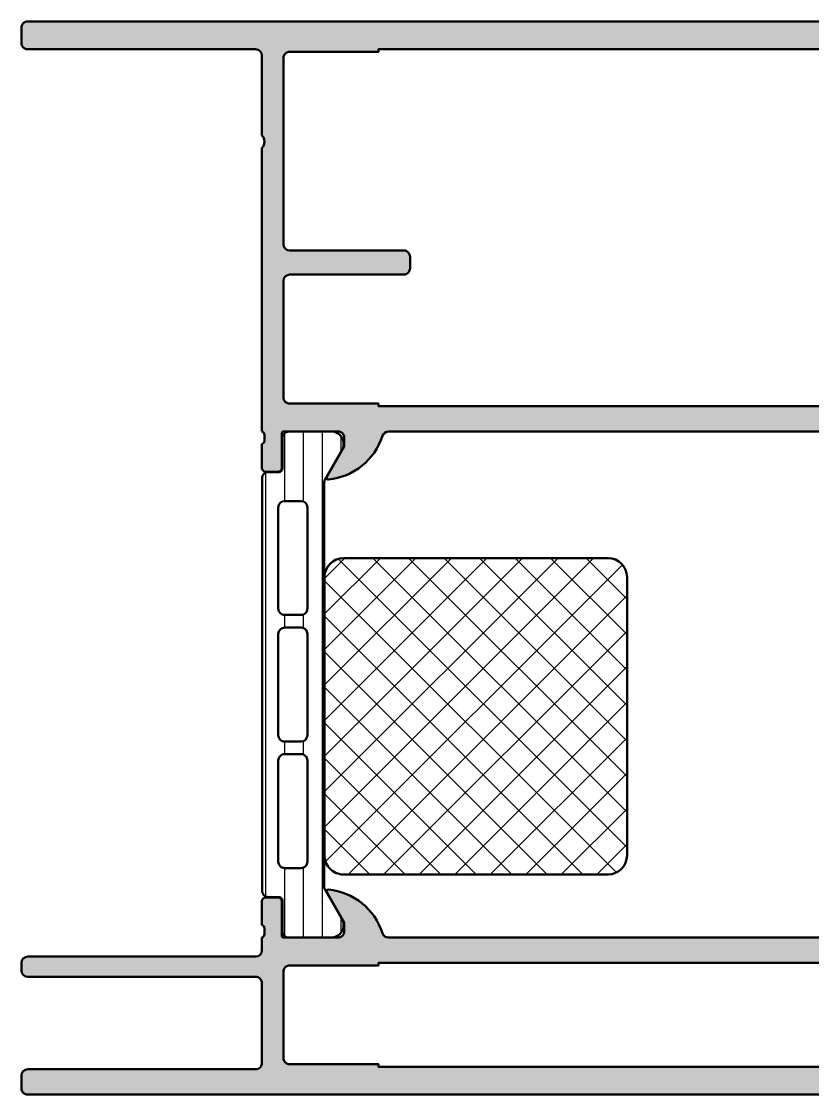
# Model space of a CAD drawing. Extents: x 0 to 125, y 0 to 85.
# Drawn here: x 0 to 62.5, y 0 to 84.8 of the extents above; entities that cross this region are included whole.
import ezdxf

# ---------------------------------------------------------------- set-up
doc = ezdxf.new("R2010")
doc.units = 0
for name, color, linetype, lineweight in [('0S-Alu contour', 7, 'Continuous', 50), ('0S-Alu hatch', 252, 'Continuous', 25), ('0S-Plastic contour', 254, 'Continuous', 50), ('0S-Plastic hatch', 253, 'Continuous', 25), ('0S-PT contour', 91, 'Continuous', 50), ('0S-PT hatch', 103, 'Continuous', 25)]:
    doc.layers.add(name, color=color, linetype=linetype, lineweight=lineweight)

# ---------------------------------------------------------------- blocks, each defined once
blk = doc.blocks.new('398730__6A4822F7_2437_489F_8198_072B8E63F2AA_')
at = {"layer": '0S-Alu hatch'}
h = blk.add_hatch(color=256, dxfattribs=at)
edge = h.paths.add_edge_path()
edge.add_arc((0.4999925653043676, 84.30000743465062), 0.4999925654044776, 89.99914803910632, 180.0008519608678)
edge.add_line((-4.48352e-11, 84.30000000000005), (-4.48068e-11, 83.10000305175774))
edge.add_arc((0.4999769365726934, 83.09997998837552), 0.4999769371494539, 179.9973570091198, 270.0026429908629)
edge.add_line((0.4999999999551502, 82.600003051758), (18.49999999995519, 82.60000305175784))
edge.add_ellipse((18.49994489639898, 82.09994794820163), major_axis=(-0.5000551065922741, 0), ratio=1, start_angle=180.0063137065699, end_angle=269.9936862934273, ccw=False)
edge.add_line((18.99999999995519, 82.1000030517578), (18.99999999995516, 75.80000000000003))
edge.add_ellipse((18.47487768899178, 75.30000000000003), major_axis=(-0.7250885749144907, 0), ratio=1, start_angle=136.4038464693321, end_angle=223.5961535306688, ccw=False)
edge.add_line((18.99999999995516, 74.80000000000003), (18.99999999995498, 52.39999542236304))
edge.add_ellipse((18.92116355341194, 52.13247483036991), major_axis=(-0.2788950563274403, 0), ratio=1, start_angle=178.835410625902, end_angle=253.580123580509, ccw=False)
edge.add_line((19.20000099995499, 52.12680642237153), (19.20000099995499, 51.67321242237155))
edge.add_ellipse((18.92113290431182, 51.66755176289449), major_axis=(-0.2789255417371576, 0), ratio=1, start_angle=106.42459455535581, end_angle=181.1628700728862, ccw=False)
edge.add_line((18.99999999995499, 51.40000842237154), (18.99999999995501, 49.51999742236303))
edge.add_arc((19.29999999995499, 49.51999742236302), 0.2999999999999829, 180, 270)
edge.add_line((19.29999999995499, 49.21999742236303), (20.27997431899776, 49.21999742236302))
edge.add_arc((20.27997431899779, 49.51999742236304), 0.3000000000000114, 269.9999999999945, 360)
edge.add_line((20.5799743189978, 49.51999742236304), (20.57997431899777, 52.27999542236304))
edge.add_ellipse((20.69997431899777, 52.27999542236304), major_axis=(-0.1199999999999939, 0), ratio=1, start_angle=270.0000000000017, end_angle=360, ccw=False)
edge.add_line((20.69997431899776, 52.39999542236303), (24.99999999995515, 52.39999542236326))
edge.add_ellipse((24.99999999995522, 51.89999542236331), major_axis=(-0.4999999999999503, 0), ratio=1, start_angle=180, end_angle=270.00000000000773, ccw=False)
edge.add_line((25.49999999995517, 51.89999542236332), (25.49999999995521, 51.19999542236339))
edge.add_line((25.49999999995521, 51.19999542236339), (24.11850454233281, 48.80717509933569))
edge.add_arc((24.23811978460346, 48.73811520701142), 0.1381197846483436, 149.9999999999524, 275.6225775507579)
edge.add_arc((23.76177675878009, 53.57660428421507), 5.000000000004285, 275.6225775508024, 342.2515836439368)
edge.add_ellipse((28.99999999995443, 51.89999542236691), major_axis=(-0.4999999999963343, 0), ratio=1, start_angle=269.99999999991127, end_angle=342.25158364384225, ccw=False)
edge.add_line((28.99999999995521, 52.39999542236325), (84.99999999995505, 52.39999542236339))
edge.add_ellipse((84.99999999995383, 51.89999542236229), major_axis=(-0.5000000000010943, 0), ratio=1, start_angle=197.7484163559215, end_angle=269.99999999985994, ccw=False)
edge.add_arc((90.23822324112733, 53.57660428420974), 4.999999999998505, 197.7484163560821, 264.3774224492233)
edge.add_arc((89.76188021530687, 48.73811520701142), 0.1381197846481456, 264.3774224491926, 389.9999999999865)
edge.add_line((89.88149545757742, 48.80717509933546), (88.499999999955, 51.19999542236335))
edge.add_line((88.499999999955, 51.19999542236335), (88.49999999995505, 51.89999542236333))
edge.add_ellipse((88.999999999955, 51.89999542236299), major_axis=(-0.499999999999929, 0), ratio=1, start_angle=269.9999999999593, end_angle=360, ccw=False)
edge.add_line((88.99999999995534, 52.39999542236292), (93.30002568091243, 52.39999542236315))
edge.add_ellipse((93.30002568091243, 52.27999542236315), major_axis=(-0.1199999999999974, 0), ratio=1, start_angle=180, end_angle=270, ccw=False)
edge.add_line((93.42002568091245, 52.27999542236315), (93.42002568091245, 49.51999742236314))
edge.add_arc((93.72002568091241, 49.51999742236314), 0.2999999999999829, 180, 270.0000000000027)
edge.add_line((93.72002568091243, 49.21999742236316), (94.69999999995522, 49.21999742236313))
edge.add_arc((94.6999999999552, 49.51999742236314), 0.3000000000000158, 270.0000000000027, 360)
edge.add_line((94.99999999995521, 49.51999742236314), (94.99999999995521, 51.40000842237165))
edge.add_ellipse((95.07886709559837, 51.66755176289458), major_axis=(-0.2789255417371315, 0), ratio=1, start_angle=-1.1628700728908825, end_angle=73.57540544464848, ccw=False)
edge.add_line((94.79999899995522, 51.67321242237166), (94.79999899995522, 52.12680642237166))
edge.add_ellipse((95.07883644649829, 52.13247483037004), major_axis=(-0.2788950563274379, 0), ratio=1, start_angle=-73.58012358050632, end_angle=1.1645893740982274, ccw=False)
edge.add_line((94.99999999995521, 52.39999542236315), (94.99999999995521, 64.79999542236338))
edge.add_ellipse((95.29999999995523, 64.79999542236334), major_axis=(-0.3000000000000256, 0), ratio=1, start_angle=269.999999999981, end_angle=360, ccw=False)
edge.add_line((95.29999999995535, 65.09999542236336), (98.29998779292391, 65.09999542236324))
edge.add_line((98.29998779292391, 65.09999542236324), (98.29998779292391, 64.2999954223633))
edge.add_line((98.29998779292391, 64.2999954223633), (99.29998779292374, 64.2999954223633))
edge.add_arc((99.29993784170793, 64.8000453735794), 0.5000499537109722, 270.0057234158932, 359.9942765840761)
edge.add_line((99.79998779292403, 64.79999542236331), (99.7999877929238, 69.30000000000005))
edge.add_arc((98.79989636524493, 69.29990857232144), 1.000091431857988, 0.0052379411224472, 89.9947620587776)
edge.add_line((98.7999877929238, 70.3000000000003), (98.29998779292386, 70.29999999999997))
edge.add_line((98.29998779292386, 70.29999999999997), (98.29998779292401, 67.80000000000037))
edge.add_ellipse((97.29991092321451, 67.8000768697096), major_axis=(-1.000076872663765, 0), ratio=1, start_angle=90.00440397137731, end_angle=179.9955960285486, ccw=False)
edge.add_line((97.29998779292387, 66.80000000000008), (95.999999999955, 66.8000000000002))
edge.add_ellipse((95.99995102647394, 67.79995102651897), major_axis=(-0.9999510277180318, 0), ratio=1, start_angle=-0.0028061112355999285, end_angle=90.00280611119553, ccw=False)
edge.add_line((94.99999999995516, 67.80000000000071), (94.99999999995516, 74.80000000000008))
edge.add_ellipse((95.52494604121613, 75.30000000000008), major_axis=(-0.724960927385438, 0), ratio=1, start_angle=-43.605760018736305, end_angle=43.60576001873642, ccw=False)
edge.add_line((94.99999999995516, 75.80000000000008), (94.99999999995516, 81.79999999999956))
edge.add_ellipse((95.9999695866516, 81.80003041330362), major_axis=(-0.9999695871589359, 0), ratio=1, start_angle=-90.00174260693302, end_angle=0.001742607019082243, ccw=False)
edge.add_line((95.99999999995516, 82.80000000000005), (97.29998779292387, 82.79999999999978))
edge.add_ellipse((97.2998923418772, 81.7999045489531), major_axis=(-1.000095455601734, 0), ratio=1, start_angle=180.0054684201397, end_angle=269.9945315798592, ccw=False)
edge.add_line((98.29998779292391, 81.79999999999973), (98.29998779292386, 80.30000000000034))
edge.add_line((98.29998779292386, 80.30000000000034), (98.89996337886119, 80.29999999999993))
edge.add_line((98.89996337886119, 80.29999999999993), (99.99999999995524, 81.39999847412109))
edge.add_line((99.99999999995524, 81.39999847412109), (99.99999999995511, 84.8))
edge.add_line((99.99999999995511, 84.8), (0.4999999999551648, 84.79999999999983))
edge = h.paths.add_edge_path()
edge.add_ellipse((21.20000224485442, 81.90000843625297), major_axis=(-0.4999900379672414, 0), ratio=1, start_angle=-90.00114159899522, end_angle=0.0011415994479193614, ccw=False)
edge.add_line((21.20001220698653, 82.39999847412096), (28.20001220698642, 82.39999847412128))
edge.add_line((28.20001220698642, 82.39999847412128), (28.20001220698642, 82.59999542236314))
edge.add_line((28.20001220698642, 82.59999542236314), (85.79998779292379, 82.5999954223632))
edge.add_line((85.79998779292379, 82.5999954223632), (85.79998779292379, 82.39999847412118))
edge.add_line((85.79998779292379, 82.39999847412118), (92.7999877929238, 82.39999847412128))
edge.add_ellipse((92.79994039951025, 81.89995108070764), major_axis=(-0.500047395659575, 0), ratio=1, start_angle=180.0054303704153, end_angle=269.9945696295989, ccw=False)
edge.add_line((93.29998779292391, 81.89999847412118), (93.2999877929237, 67.19999847412114))
edge.add_ellipse((92.79998779292367, 67.19999847412114), major_axis=(-0.5000000000000214, 0), ratio=1, start_angle=90.00000000000159, end_angle=180, ccw=False)
edge.add_line((92.79998779292367, 66.69999847412113), (83.7999877929238, 66.69999847412124))
edge.add_arc((83.79998779292357, 66.19999847412134), 0.4999999999998864, 89.99999999997395, 180)
edge.add_line((83.29998779292369, 66.19999847412151), (83.29998779292367, 65.29999313354497))
edge.add_arc((83.79998779292369, 65.29999313354497), 0.5000000000000214, 180, 270.0000000000114)
edge.add_line((83.7999877929238, 64.79999313354496), (92.79998779292367, 64.79999313354496))
edge.add_ellipse((92.79998779292363, 64.2999931335449), major_axis=(-0.500000000000057, 0), ratio=1, start_angle=180, end_angle=269.9999999999935, ccw=False)
edge.add_line((93.29998779292369, 64.29999313354485), (93.29998779292369, 55.09999999999958))
edge.add_ellipse((92.79993784170782, 55.10004995121566), major_axis=(-0.5000499537107317, 0), ratio=1, start_angle=90.00572341591112, end_angle=179.9942765840763, ccw=False)
edge.add_line((92.7999877929238, 54.59999999999981), (85.79998779292379, 54.59999999999992))
edge.add_line((85.79998779292379, 54.59999999999992), (85.79998779292391, 54.40000305175768))
edge.add_line((85.79998779292391, 54.40000305175768), (28.20001220698642, 54.4000030517575))
edge.add_line((28.20001220698642, 54.4000030517575), (28.20001220698642, 54.59999999999975))
edge.add_line((28.20001220698642, 54.59999999999975), (21.19995117183028, 54.59999999999986))
edge.add_ellipse((21.19995862654581, 55.09997693813826), major_axis=(-0.4999769381939673, 0), ratio=1, start_angle=-0.0026428766976778206, end_angle=89.99914571312257, ccw=False)
edge.add_line((20.69998168888374, 55.10000000052425), (20.69998459584174, 64.29999313354485))
edge.add_ellipse((21.19998459584186, 64.29999313354485), major_axis=(-0.5000000000001137, 0), ratio=1, start_angle=270, end_angle=360, ccw=False)
edge.add_line((21.19998459584186, 64.79999313354496), (30.19998459584174, 64.79999313354494))
edge.add_arc((30.19998459584183, 65.29999313354497), 0.5000000000000285, 269.9999999999902, 360)
edge.add_line((30.69998459584186, 65.29999313354467), (30.69998459584186, 66.19999847412137))
edge.add_arc((30.19998459584198, 66.19999847412137), 0.4999999999998721, 0, 90.0000000000277)
edge.add_line((30.19998459584174, 66.69999847412124), (21.19998459584186, 66.69999847412112))
edge.add_ellipse((21.19998459584186, 67.19999847412112), major_axis=(-0.5, 0), ratio=1, start_angle=0, end_angle=90, ccw=False)
edge.add_line((20.69998459584185, 67.19999847412113), (20.70001220698642, 81.89999847411968))
at = {"layer": '0S-Alu contour', "color": 7}
for points in [[(-4.48352e-11, 84.30000000000005), (-4.48068e-11, 83.10000305175774)], [(98.29998779292391, 81.79999999999973), (98.29998779292386, 80.30000000000034), (98.89996337886119, 80.29999999999993), (99.99999999995524, 81.39999847412109), (99.99999999995511, 84.8), (0.4999999999551648, 84.79999999999983)], [(0.4999999999551502, 82.600003051758), (18.49999999995519, 82.60000305175784)], [(21.20001220698653, 82.39999847412096), (28.20001220698642, 82.39999847412128), (28.20001220698642, 82.59999542236314), (85.79998779292379, 82.5999954223632), (85.79998779292379, 82.39999847412118), (92.7999877929238, 82.39999847412128)], [(95.99999999995516, 82.80000000000005), (97.29998779292387, 82.79999999999978)], [(18.99999999995519, 82.1000030517578), (18.99999999995516, 75.80000000000003)], [(20.69998459584185, 67.19999847412113), (20.70001220698642, 81.89999847411968)], [(93.29998779292391, 81.89999847412118), (93.2999877929237, 67.19999847412114)], [(94.99999999995516, 75.80000000000008), (94.99999999995516, 81.79999999999956)], [(18.99999999995516, 74.80000000000003), (18.99999999995498, 52.39999542236304)], [(94.99999999995516, 67.80000000000071), (94.99999999995516, 74.80000000000008)], [(98.7999877929238, 70.3000000000003), (98.29998779292386, 70.29999999999997), (98.29998779292401, 67.80000000000037)], [(99.79998779292403, 64.79999542236331), (99.7999877929238, 69.30000000000005)], [(30.19998459584174, 66.69999847412124), (21.19998459584186, 66.69999847412112)], [(30.69998459584186, 65.29999313354467), (30.69998459584186, 66.19999847412137)], [(83.29998779292369, 66.19999847412151), (83.29998779292367, 65.29999313354497)], [(92.79998779292367, 66.69999847412113), (83.7999877929238, 66.69999847412124)], [(97.29998779292387, 66.80000000000008), (95.999999999955, 66.8000000000002)], [(21.19998459584186, 64.79999313354496), (30.19998459584174, 64.79999313354494)], [(83.7999877929238, 64.79999313354496), (92.79998779292367, 64.79999313354496)], [(94.99999999995521, 52.39999542236315), (94.99999999995521, 64.79999542236338)], [(95.29999999995535, 65.09999542236336), (98.29998779292391, 65.09999542236324), (98.29998779292391, 64.2999954223633), (99.29998779292374, 64.2999954223633)], [(20.69998168888374, 55.10000000052425), (20.69998459584174, 64.29999313354485)], [(93.29998779292369, 64.29999313354485), (93.29998779292369, 55.09999999999958)], [(92.7999877929238, 54.59999999999981), (85.79998779292379, 54.59999999999992), (85.79998779292391, 54.40000305175768), (28.20001220698642, 54.4000030517575), (28.20001220698642, 54.59999999999975), (21.19995117183028, 54.59999999999986)], [(19.20000099995499, 52.12680642237153), (19.20000099995499, 51.67321242237155)], [(20.5799743189978, 49.51999742236304), (20.57997431899777, 52.27999542236304)], [(20.69997431899776, 52.39999542236303), (24.99999999995515, 52.39999542236326)], [(25.49999999995517, 51.89999542236332), (25.49999999995521, 51.19999542236339), (24.11850454233281, 48.80717509933569)], [(28.99999999995521, 52.39999542236325), (84.99999999995505, 52.39999542236339)], [(89.88149545757742, 48.80717509933546), (88.499999999955, 51.19999542236335), (88.49999999995505, 51.89999542236333)], [(88.99999999995534, 52.39999542236292), (93.30002568091243, 52.39999542236315)], [(93.42002568091245, 52.27999542236315), (93.42002568091245, 49.51999742236314)], [(94.79999899995522, 51.67321242237166), (94.79999899995522, 52.12680642237166)], [(18.99999999995499, 51.40000842237154), (18.99999999995501, 49.51999742236303)], [(94.99999999995521, 49.51999742236314), (94.99999999995521, 51.40000842237165)], [(19.29999999995499, 49.21999742236303), (20.27997431899776, 49.21999742236302)], [(93.72002568091243, 49.21999742236316), (94.69999999995522, 49.21999742236313)]]:
    blk.add_lwpolyline(points, dxfattribs=at)
for centre, radius, start, end in [((0.4999925653043676, 84.30000743465062), 0.4999925654044776, 89.99914803910632, 180.0008519608678), ((0.4999769365726934, 83.09997998837552), 0.4999769371494539, 179.9973570091198, 270.0026429908629), ((98.79989636524493, 69.29990857232144), 1.000091431857988, 0.0052379411224472, 89.9947620587776), ((30.19998459584198, 66.19999847412137), 0.4999999999998721, 0, 90.0000000000277), ((83.79998779292357, 66.19999847412134), 0.4999999999998864, 89.99999999997395, 180), ((30.19998459584183, 65.29999313354497), 0.5000000000000285, 269.9999999999902, 0), ((83.79998779292369, 65.29999313354497), 0.5000000000000214, 180, 270.0000000000114), ((99.29993784170793, 64.8000453735794), 0.5000499537109722, 270.0057234158932, 359.9942765840761), ((23.76177675878009, 53.57660428421507), 5.000000000004285, 275.6225775508024, 342.2515836439368), ((90.23822324112733, 53.57660428420974), 4.999999999998505, 197.7484163560821, 264.3774224492233), ((19.29999999995499, 49.51999742236302), 0.2999999999999829, 180, 270), ((20.27997431899779, 49.51999742236304), 0.3000000000000114, 269.9999999999945, 0), ((93.72002568091241, 49.51999742236314), 0.2999999999999829, 180, 270.0000000000027), ((94.6999999999552, 49.51999742236314), 0.3000000000000158, 270.0000000000027, 0), ((24.23811978460346, 48.73811520701142), 0.1381197846483436, 149.9999999999524, 275.6225775507579), ((89.76188021530687, 48.73811520701142), 0.1381197846481456, 264.3774224491926, 29.99999999998649)]:
    blk.add_arc(centre, radius, start, end, dxfattribs=at)
at = {"layer": '0S-Alu contour', "color": 7, "extrusion": (0, 0, -1)}
for centre, radius, start, end in [((-18.49994489639898, 82.09994794820163), 0.5000551065922741, 90.0063137065727, 179.9936862934301), ((-21.20000224485442, 81.90000843625297), 0.4999900379672414, 359.9988584005521, 90.00114159899522), ((-92.79994039951025, 81.89995108070764), 0.500047395659575, 90.00543037040111, 179.9945696295847), ((-95.9999695866516, 81.80003041330362), 0.9999695871589359, 359.9982573929809, 90.00174260693309), ((-97.2998923418772, 81.7999045489531), 1.000095455601734, 90.00546842014077, 179.9945315798603), ((-18.47487768899178, 75.30000000000003), 0.7250885749144909, 136.4038464693312, 223.596153530668), ((-95.52494604121613, 75.30000000000008), 0.724960927385438, 316.3942399812636, 43.60576001873641), ((-21.19998459584186, 67.19999847412112), 0.5, 270, 0), ((-92.79998779292367, 67.19999847412114), 0.5000000000000214, 180, 269.9999999999984), ((-95.99995102647394, 67.79995102651897), 0.9999510277180318, 269.9971938888045, 0.0028061112356313), ((-97.29991092321451, 67.8000768697096), 1.000076872663765, 180.0044039714515, 269.9955960286227), ((-21.19998459584186, 64.29999313354485), 0.5000000000001137, 0, 90), ((-92.79998779292363, 64.2999931335449), 0.500000000000057, 90.00000000000651, 180), ((-95.29999999995523, 64.79999542236334), 0.3000000000000256, 0, 90.000000000019), ((-21.19995862654581, 55.09997693813826), 0.4999769381939673, 270.0008542868774, 0.0026428766976818), ((-92.79993784170782, 55.10004995121566), 0.5000499537107317, 180.0057234159238, 269.9942765840889), ((-18.92116355341194, 52.13247483036991), 0.2788950563274403, 106.419876419491, 181.1645893740981), ((-20.69997431899777, 52.27999542236304), 0.1199999999999939, 0, 89.99999999999831), ((-24.99999999995522, 51.89999542236331), 0.4999999999999503, 89.99999999999227, 180), ((-28.99999999995443, 51.89999542236691), 0.4999999999963343, 17.74841635615774, 90.00000000008875), ((-84.99999999995383, 51.89999542236229), 0.5000000000010943, 90.00000000014003, 162.2515836440785), ((-88.999999999955, 51.89999542236299), 0.499999999999929, 0, 90.00000000004071), ((-93.30002568091243, 52.27999542236315), 0.1199999999999974, 90, 180), ((-95.07883644649829, 52.13247483037004), 0.2788950563274379, 358.8354106259018, 73.58012358050647), ((-18.92113290431182, 51.66755176289449), 0.2789255417371576, 178.8371299271138, 253.5754054446442), ((-95.07886709559837, 51.66755176289458), 0.2789255417371315, 286.4245945553515, 1.162870072890926)]:
    blk.add_arc(centre, radius, start, end, dxfattribs=at)
blk = doc.blocks.new('284257__70E12AD9_16CF_4F48_A81C_3C759EFAB9E4___885CFAD0_78B2_4255_A729_1019D1FE011D_')
at = {"layer": '0S-Plastic hatch'}
h = blk.add_hatch(dxfattribs=at)
h.set_pattern_fill('ANSI31', color=256, scale=0.4680000000000001, angle=45, style=0)
h.set_pattern_definition([(90, (0, 0), (-1.4859, 0), [])])
edge = h.paths.add_edge_path()
edge.add_line((19.00773051806989, 48.68999360946087), (19.00774584636099, 16.10998760946086))
edge.add_arc((19.50774584636093, 16.10998784470162), 0.5, 180.0000269446418, 269.9999999999996)
edge.add_line((19.50774584636093, 15.60998784470162), (20.3180771796942, 15.60998784470162))
edge.add_ellipse((20.3180771796942, 15.3099878447016), major_axis=(-0.3000000000000167, 0), ratio=1, start_angle=180, end_angle=269.9999999999993, ccw=False)
edge.add_line((20.61807717969421, 15.3099878447016), (20.61774522929718, 12.90998946176527))
edge.add_arc((21.11774120673577, 12.90998682214019), 0.4999959774455531, 179.9996975182267, 270.0003024811851)
edge.add_line((21.11774384636084, 12.4099908447016), (24.59428534446036, 12.40999084470161))
edge.add_arc((24.451974695469, 13.39980891942446), 0.9999960709244792, 278.1816080519002, 392.7270160998407)
edge.add_line((25.29322734446035, 13.94044384470162), (23.97475762997371, 16.2241006914518))
edge.add_ellipse((24.40777034670453, 16.47410066575137), major_axis=(-0.5000000000003944, 0), ratio=1, start_angle=-5.991033771124421e-05, end_angle=29.999996599320923, ccw=False)
edge.add_line((23.90777034670441, 16.47410118856769), (23.9123396891184, 48.32588154642043))
edge.add_ellipse((24.41233968911851, 48.32588102365171), major_axis=(-0.5000000000003834, 0), ratio=1, start_angle=330.0000034006583, end_angle=359.9999401018306, ccw=False)
edge.add_line((23.97932697238779, 48.57588099795144), (25.29779668687436, 50.8595378447016))
edge.add_arc((24.45654403788305, 51.40017276997879), 0.9999960709244653, 327.2729839001571, 441.818391948098)
edge.add_line((24.59885468687444, 52.38999084470162), (21.12231318877491, 52.38999084470163))
edge.add_arc((21.12231054914982, 51.88999486726303), 0.4999959774455615, 89.99969751881291, 180.0003024817733)
edge.add_line((20.62231457171123, 51.88999222763284), (20.62264652210826, 49.48999384470162))
edge.add_ellipse((20.32264652210827, 49.48999384470161), major_axis=(-0.2999999999999864, 0), ratio=1, start_angle=90.00000000000068, end_angle=180, ccw=False)
edge.add_line((20.32264652210827, 49.18999384470162), (19.50773051806983, 49.18999384470162))
edge.add_arc((19.50773051806983, 48.68999384470163), 0.4999999999999964, 90.00000000000081, 180.0000269581648)
edge = h.paths.add_edge_path()
edge.add_ellipse((22.09334823190894, 46.40055428595985), major_axis=(-0.5000152587890412, 0), ratio=1, start_angle=180, end_angle=269.9999999999992, ccw=False)
edge.add_line((22.59336349069798, 46.40055428595985), (22.59336349069798, 38.40057259685075))
edge.add_ellipse((22.09336713005466, 38.40056895749408), major_axis=(-0.4999963606565677, 0), ratio=1, start_angle=89.9995829574089, end_angle=180.0004170428646, ccw=False)
edge.add_line((22.09336349069798, 37.90057259685076), (20.7933693844301, 37.90057259685076))
edge.add_ellipse((20.79335281163328, 38.40057259866375), major_axis=(-0.5000000020876408, 0), ratio=1, start_angle=0, end_angle=90.00189910261668, ccw=False)
edge.add_line((20.29335280954564, 38.40057259866375), (20.29335280954564, 46.40058480353277))
edge.add_ellipse((20.79333755075655, 46.40058480353797), major_axis=(-0.4999847412109091, 0), ratio=1, start_angle=270, end_angle=360, ccw=False)
edge.add_line((20.79333755075655, 46.90056954474888), (22.09334823190895, 46.90056954474889))
edge = h.paths.add_edge_path()
edge.add_line((20.29335280954564, 28.39686571201742), (20.29335280954564, 36.40057259684556))
edge.add_ellipse((20.79335280954564, 36.40057259685076), major_axis=(-0.5, 0), ratio=1, start_angle=270, end_angle=360, ccw=False)
edge.add_line((20.79335280954564, 36.90057259685076), (22.09336349069798, 36.90057259685076))
edge.add_ellipse((22.09336349069799, 36.40057259685077), major_axis=(-0.4999999999999929, 0), ratio=1, start_angle=180, end_angle=270.0000000000008, ccw=False)
edge.add_line((22.59336349069798, 36.40057259684557), (22.59336349069798, 28.39686571202264))
edge.add_ellipse((22.09336349069797, 28.39686571202264), major_axis=(-0.5000000000000107, 0), ratio=1, start_angle=90.00000000119331, end_angle=180, ccw=False)
edge.add_line((22.09336349070838, 27.89686571202262), (20.79335280955604, 27.89686571202262))
edge.add_ellipse((20.79335280954563, 28.39686571202262), major_axis=(-0.4999999999999965, 0), ratio=1, start_angle=0, end_angle=90.0000000011924, ccw=False)
edge = h.paths.add_edge_path()
edge.add_line((20.29335280953524, 18.39686876412975), (20.29335280953524, 26.39686571201742))
edge.add_ellipse((20.79335281169255, 26.39686571013996), major_axis=(-0.5000000021573144, 0), ratio=1, start_angle=269.9981009105036, end_angle=360, ccw=False)
edge.add_line((20.79336938437487, 26.89686571202262), (22.09336349068761, 26.89686571202264))
edge.add_ellipse((22.09336713004432, 26.39686935137938), major_axis=(-0.4999963606565038, 0), ratio=1, start_angle=179.9995829571355, end_angle=270.00041704259513, ccw=False)
edge.add_line((22.59336349068758, 26.39686571202261), (22.59336349068758, 18.39686876413734))
edge.add_ellipse((22.09336713004421, 18.39686512477827), major_axis=(-0.4999963606566179, 0), ratio=1, start_angle=89.99958295741459, end_angle=180.0004170428646, ccw=False)
edge.add_line((22.09336349068758, 17.8968687641349), (20.79336938441969, 17.8968687641349))
edge.add_ellipse((20.79335281162287, 18.39686876594788), major_axis=(-0.500000002087635, 0), ratio=1, start_angle=0, end_angle=90.00189910261747, ccw=False)
at = {"layer": '0S-Alu contour', "color": 7}
for points in [[(20.79333755075655, 46.90056954474888), (22.09334823190895, 46.90056954474889)], [(20.29335280954564, 38.40057259866375), (20.29335280954564, 46.40058480353277)], [(22.59336349069798, 46.40055428595985), (22.59336349069798, 38.40057259685075)], [(22.09336349069798, 37.90057259685076), (20.7933693844301, 37.90057259685076)], [(20.79335280954564, 36.90057259685076), (22.09336349069798, 36.90057259685076)], [(20.29335280954564, 28.39686571201742), (20.29335280954564, 36.40057259684556)], [(22.59336349069798, 36.40057259684557), (22.59336349069798, 28.39686571202264)], [(22.09336349070838, 27.89686571202262), (20.79335280955604, 27.89686571202262)], [(20.29335280953524, 18.39686876412975), (20.29335280953524, 26.39686571201742)], [(20.79336938437487, 26.89686571202262), (22.09336349068761, 26.89686571202264)], [(22.59336349068758, 26.39686571202261), (22.59336349068758, 18.39686876413734)], [(22.09336349068758, 17.8968687641349), (20.79336938441969, 17.8968687641349)]]:
    blk.add_lwpolyline(points, dxfattribs=at)
at = {"layer": '0S-Alu contour', "color": 7, "extrusion": (0, 0, -1)}
for centre, radius, start, end in [((-20.79333755075655, 46.40058480353797), 0.4999847412109091, 0, 90), ((-22.09334823190894, 46.40055428595985), 0.5000152587890412, 90.00000000000081, 180), ((-20.79335281163328, 38.40057259866375), 0.5000000020876408, 269.9981008973833, 0), ((-22.09336713005466, 38.40056895749408), 0.4999963606565677, 179.9995829571354, 270.0004170425911), ((-20.79335280954564, 36.40057259685076), 0.5, 0, 90), ((-22.09336349069799, 36.40057259685077), 0.4999999999999929, 89.9999999999992, 180), ((-20.79335280954563, 28.39686571202262), 0.4999999999999965, 269.9999999988076, 0), ((-22.09336349069797, 28.39686571202264), 0.5000000000000107, 180, 269.9999999988067), ((-20.79335281169255, 26.39686571013996), 0.5000000021573144, 0, 90.00189908949643), ((-22.09336713004432, 26.39686935137938), 0.4999963606565038, 89.9995829574049, 180.0004170428646), ((-20.79335281162287, 18.39686876594788), 0.500000002087635, 269.9981008973825, 0), ((-22.09336713004421, 18.39686512477827), 0.4999963606566179, 179.9995829571354, 270.0004170425854)]:
    blk.add_arc(centre, radius, start, end, dxfattribs=at)
at = {"layer": '0S-Plastic contour', "color": 7}
for points in [[(20.62231457171123, 51.88999222763284), (20.62264652210826, 49.48999384470162)], [(24.59885468687444, 52.38999084470162), (21.12231318877491, 52.38999084470163)], [(23.97932697238779, 48.57588099795144), (25.29779668687436, 50.8595378447016)], [(20.32264652210827, 49.18999384470162), (19.50773051806983, 49.18999384470162)], [(19.00773051806989, 48.68999360946087), (19.00774584636099, 16.10998760946085)], [(23.90777034670441, 16.47410118856769), (23.9123396891184, 48.32588154642043)], [(25.29322734446035, 13.94044384470162), (23.97475762997371, 16.2241006914518)], [(19.50774584636093, 15.60998784470162), (20.3180771796942, 15.60998784470162)], [(20.61807717969421, 15.3099878447016), (20.61774522929718, 12.90998946176527)], [(21.11774384636084, 12.4099908447016), (24.59428534446036, 12.40999084470161)]]:
    blk.add_lwpolyline(points, dxfattribs=at)
for centre, radius, start, end in [((21.12231054914982, 51.88999486726303), 0.4999959774455615, 89.99969751881291, 180.0003024817733), ((24.45654403788305, 51.40017276997879), 0.9999960709244653, 327.2729839001571, 81.81839194809803), ((19.50773051806983, 48.68999384470163), 0.4999999999999964, 90.00000000000081, 180.0000269581648), ((19.50774584636093, 16.10998784470162), 0.5, 180.0000269446418, 269.9999999999996), ((24.451974695469, 13.39980891942446), 0.9999960709244792, 278.1816080519002, 32.72701609984066), ((21.11774120673577, 12.90998682214019), 0.4999959774455531, 179.9996975182267, 270.0003024811851)]:
    blk.add_arc(centre, radius, start, end, dxfattribs=at)
at = {"layer": '0S-Plastic contour', "color": 7, "extrusion": (0, 0, -1)}
for centre, radius, start, end in [((-20.32264652210827, 49.48999384470161), 0.2999999999999865, 180, 269.9999999999993), ((-24.41233968911851, 48.32588102365171), 0.5000000000003834, 5.98981694121e-05, 29.99999659934174), ((-24.40777034670453, 16.47410066575137), 0.5000000000003944, 330.0000034006791, 5.99103376539e-05), ((-20.3180771796942, 15.3099878447016), 0.3000000000000167, 90.00000000000067, 180)]:
    blk.add_arc(centre, radius, start, end, dxfattribs=at)
blk = doc.blocks.new('382830__056BA78A_DE01_45C8_8EC1_35CE722DC555_')
at = {"layer": '0S-PT hatch'}
h = blk.add_hatch(dxfattribs=at)
h.set_pattern_fill('ANSI37', color=256, scale=0.625, angle=90, style=0)
h.set_pattern_definition([(135, (0, 0), (-1.403165018917055, -1.403165018917055), []), (225, (0, 0), (1.403165018917055, -1.403165018917055), [])])
edge = h.paths.add_edge_path()
edge.add_ellipse((46.34536695429632, 40.88998712525948), major_axis=(-1.500003719446752, 0), ratio=1, start_angle=180.0001420757334, end_angle=269.9998579281275, ccw=False)
edge.add_line((47.84537067373846, 40.88999084473554), (47.84537067373847, 18.88999084470162))
edge.add_ellipse((46.34536799850413, 18.88999351993596), major_axis=(-1.500002675236727, 0), ratio=1, start_angle=90.00010218624237, end_angle=179.9998978143151, ccw=False)
edge.add_line((46.34537067373847, 17.38999084470162), (25.44533824881171, 17.38999084470162))
edge.add_ellipse((25.44533876621055, 18.88999136209996), major_axis=(-1.50000051739843, 0), ratio=1, start_angle=-1.976628891497967e-05, end_angle=89.99998023682701, ccw=False)
edge.add_line((23.9453382488122, 18.88999187958037), (23.9453382488122, 40.88999084470162))
edge.add_ellipse((25.44533981013761, 40.88998928337621), major_axis=(-1.50000156132622, 0), ratio=1, start_angle=270.00005963819433, end_angle=359.9999403640483, ccw=False)
edge.add_line((25.44533824881171, 42.38999084470162), (46.34537067373847, 42.38999084470163))
at = {"layer": '0S-PT contour', "color": 7}
for points in [[(25.44533824881171, 42.38999084470162), (46.34537067373847, 42.38999084470163)], [(23.9453382488122, 18.88999187958037), (23.9453382488122, 40.88999084470162)], [(47.84537067373846, 40.88999084473554), (47.84537067373847, 18.88999084470162)], [(46.34537067373847, 17.38999084470162), (25.44533824881171, 17.38999084470162)]]:
    blk.add_lwpolyline(points, dxfattribs=at)
at = {"layer": '0S-PT contour', "color": 7, "extrusion": (0, 0, -1)}
for centre, radius, start, end in [((-25.44533981013761, 40.88998928337621), 1.500001561326221, 5.96359516822e-05, 89.99994036180566), ((-46.34536695429632, 40.88998712525948), 1.500003719446752, 90.00014207187252, 179.9998579242666), ((-25.44533876621055, 18.88999136209996), 1.50000051739843, 270.000019763173, 1.97662889618e-05), ((-46.34536799850413, 18.88999351993596), 1.500002675236727, 180.000102185685, 269.9998978137576)]:
    blk.add_arc(centre, radius, start, end, dxfattribs=at)
blk = doc.blocks.new('398740__64085F98_D3A0_4577_B621_5B79EC673CC8_')
at = {"layer": '0S-Alu hatch'}
h = blk.add_hatch(color=256, dxfattribs=at)
edge = h.paths.add_edge_path()
edge.add_ellipse((18.50001664599599, 8.800010737683102), major_axis=(-0.4999999999999929, 0), ratio=1, start_angle=179.9998233823158, end_angle=270.0000000000094, ccw=False)
edge.add_line((19.00001664599361, 8.800009196390818), (19.0000000000083, 2.500000000000227))
edge.add_ellipse((18.50000287263999, 2.499997127368276), major_axis=(-0.4999971273765551, 0), ratio=1, start_angle=89.99967081877708, end_angle=180.0003291815056, ccw=False)
edge.add_line((18.50000000000841, 1.999999999999973), (0.5000000000081002, 2.000000000000085))
edge.add_arc((0.5000693414834668, 1.499930658524889), 0.5000693462827694, 90.00794484590185, 179.992055154107)
edge.add_line((8.2707e-12, 1.499999999999602), (8.2707e-12, 0.4999999999998864))
edge.add_arc((0.4999971273765756, 0.4999971273683048), 0.4999971273765569, 179.9996708184944, 270.0003291812389)
edge.add_line((0.5000000000082993, 0), (124.499898193356, -0.0001146987057724))
edge.add_arc((124.4998307058381, 0.4999527888111893), 0.5000674920709121, 270.0077324561501, 359.9922675439773)
edge.add_line((124.9998981933551, 0.4998853012941141), (124.9998981933549, 4.499885301294114))
edge.add_arc((124.4998307058374, 4.499817813776676), 0.5000674920715051, 0.0077324561169704, 89.99226754389711)
edge.add_line((124.4998981933548, 4.999885301294231), (123.19984936523, 4.999885301293971))
edge.add_arc((123.1998862640192, 4.499848402504967), 0.5000369001504249, 90.00422797775241, 179.9957720223886)
edge.add_line((122.6998493652302, 4.499885301294), (122.6998493652301, 3.999885301294227))
edge.add_line((122.6998493652301, 3.999885301294227), (123.6998493652301, 3.999885301294114))
edge.add_line((123.6998493652301, 3.999885301294114), (123.6998493652302, 2.499885301294568))
edge.add_ellipse((122.6998863389234, 2.499848327600778), major_axis=(-0.9999630269903395, 0), ratio=1, start_angle=89.997881485091, end_angle=180.0021185150526, ccw=False)
edge.add_line((122.6998493652301, 1.499885301293995), (118.6998493652302, 1.499885301294))
edge.add_ellipse((118.6999262349393, 2.49996217100324), major_axis=(-1.000076872663488, 0), ratio=1, start_angle=0.004403971451608868, end_angle=89.99559602863911, ccw=False)
edge.add_line((117.6998493652301, 2.499885301293886), (117.6998493652299, 3.999885301294114))
edge.add_line((117.6998493652299, 3.999885301294114), (118.6998493652301, 3.999885301294227))
edge.add_line((118.6998493652301, 3.999885301294227), (118.6998493652301, 4.499885301294341))
edge.add_arc((118.199906840033, 4.499942776097049), 0.4999425285008034, 359.9934131155661, 450.006586884382)
edge.add_line((118.1998493652302, 4.99988530129412), (115.3998615722612, 4.999885301294114))
edge.add_arc((115.3998781357204, 4.499868737835041), 0.5000165637334117, 90.00189796972964, 179.9981020306515)
edge.add_line((114.8998615722613, 4.499885301294227), (114.8998615722611, 4.299888353051699))
edge.add_arc((115.3998731130255, 4.29989989381622), 0.5000115408975907, 180.0013224435664, 269.9986775563665)
edge.add_line((115.3998615722613, 3.799888353051816), (115.8998615722613, 3.799888353051926))
edge.add_ellipse((115.8998264730956, 3.299853253886094), major_axis=(-0.5000351003976974, 0), ratio=1, start_angle=180.0040217857437, end_angle=269.99597821421605, ccw=False)
edge.add_line((116.3998615722615, 3.299888353051585), (116.3998615722612, 2.199885301294159))
edge.add_ellipse((115.8998450088018, 2.199901864753248), major_axis=(-0.5000165637337645, 0), ratio=1, start_angle=90.00189796976377, end_angle=179.9981020302675, ccw=False)
edge.add_line((115.8998615722612, 1.699885301293821), (99.999837158198, 1.699885301294273))
edge.add_line((99.999837158198, 1.699885301294273), (93.92859082083473, 2.133541394295747))
edge.add_ellipse((93.99983403054505, 3.13095635743587), major_axis=(-0.9999561008492523, 0), ratio=1, start_angle=0, end_angle=85.91442415439258, ccw=False)
edge.add_line((92.99987792969578, 3.130956357435868), (92.99987792968756, 9.899996948233534))
edge.add_ellipse((93.49987505706419, 9.899999820865546), major_axis=(-0.4999971273848827, 0), ratio=1, start_angle=-90.00032918123259, end_angle=0.0003291815056059022, ccw=False)
edge.add_line((93.49987792969586, 10.39999694824217), (94.5000000000083, 10.39999694824186))
edge.add_arc((94.50000000000811, 10.89999694824188), 0.5000000000000142, 270.0000000000212, 360)
edge.add_line((95.00000000000813, 10.89999694824212), (95.00000000000809, 12.39999084465464))
edge.add_ellipse((95.07883644657196, 12.66751143671844), major_axis=(-0.2788950564011206, 0), ratio=1, start_angle=-1.1645893740978863, end_angle=73.58012358050547, ccw=False)
edge.add_line((94.79999899995524, 12.67317984471831), (94.79999899995524, 13.12677384471831))
edge.add_ellipse((95.07886709559838, 13.13243450419538), major_axis=(-0.2789255417371294, 0), ratio=1, start_angle=-73.5754054446453, end_angle=1.1628700728887225, ccw=False)
edge.add_line((94.99999999995524, 13.3999778447183), (94.99999999995524, 15.27998884472683))
edge.add_arc((94.69999999995522, 15.27998884472683), 0.3000000000000114, 0, 89.99999999999729)
edge.add_line((94.69999999995524, 15.57998884472684), (93.72002568091246, 15.57998884472683))
edge.add_arc((93.72002568091246, 15.27998884472683), 0.2999999999999954, 90.00000000000273, 180)
edge.add_line((93.42002568091245, 15.27998884472683), (93.42002568091245, 12.51999084472682))
edge.add_ellipse((93.30036985674144, 12.51964666989178), major_axis=(-0.1196563191576732, 0), ratio=1, start_angle=89.83536203541053, end_angle=180.1648036041277, ccw=False)
edge.add_line((93.30002602782604, 12.39999084472626), (89.00000000000817, 12.39999084472637))
edge.add_ellipse((89.00000000000797, 12.89999084472611), major_axis=(-0.4999999999997354, 0), ratio=1, start_angle=0, end_angle=90.0000000000228, ccw=False)
edge.add_line((88.50000000000823, 12.8999908447261), (88.50000000000823, 13.59999084472608))
edge.add_line((88.50000000000823, 13.59999084472608), (89.88149545763041, 15.99281116775427))
edge.add_arc((89.76188021535978, 16.06187106007856), 0.1381197846483535, 329.9999999999422, 455.6225775507338)
edge.add_arc((90.23822324118183, 11.22338198287172), 5.000000000007343, 95.62257755078306, 162.2515836439163)
edge.add_ellipse((84.9999999999728, 12.89999084473155), major_axis=(-0.500000000029872, 0), ratio=1, start_angle=90.00000000005372, end_angle=162.2515836439856, ccw=False)
edge.add_line((84.99999999997326, 12.39999084470167), (29.00003051756835, 12.39999084470082))
edge.add_ellipse((29.00003051756952, 12.89999084469912), major_axis=(-0.4999999999982965, 0), ratio=1, start_angle=17.748416355945096, end_angle=89.99999999986522, ccw=False)
edge.add_arc((23.76180727639475, 11.22338198285087), 5.000000000002757, 17.74841635608408, 84.37742244921824)
edge.add_arc((24.23815030221631, 16.06187106005295), 0.1381197846485507, 84.37742244930239, 210.0000000000482)
edge.add_line((24.11853505994549, 15.99281116772857), (25.50003051756772, 13.59999084470138))
edge.add_line((25.50003051756772, 13.59999084470138), (25.50003051756795, 12.89999084470088))
edge.add_ellipse((25.00003051756835, 12.89999084470117), major_axis=(-0.4999999999996057, 0), ratio=1, start_angle=89.99999999996783, end_angle=180, ccw=False)
edge.add_line((25.00003051756806, 12.39999084470156), (20.70000448974022, 12.39999084470159))
edge.add_ellipse((20.69966066082477, 12.51964666989169), major_axis=(-0.119656319182261, 0), ratio=1, start_angle=-0.1648036041409, end_angle=90.164637964588, ccw=False)
edge.add_line((20.58000483662916, 12.51999084472682), (20.58000483662917, 15.27998884472681))
edge.add_arc((20.28000483662916, 15.27998884472682), 0.3000000000000007, 0, 89.99999999999935)
edge.add_line((20.28000483662917, 15.57998884472682), (19.30003051758637, 15.57998884472683))
edge.add_arc((19.30003051758637, 15.27998884472683), 0.3000000000000007, 90, 180)
edge.add_line((19.00003051758637, 15.27998884472683), (19.00003051758637, 13.3999778447183))
edge.add_ellipse((18.92116342194321, 13.13243450419537), major_axis=(-0.2789255417371388, 0), ratio=1, start_angle=178.8371299271142, end_angle=253.57540544464598, ccw=False)
edge.add_line((19.20003151758637, 13.12677384471831), (19.20003151758637, 12.67317984471831))
edge.add_ellipse((18.9211940710176, 12.66751143671942), major_axis=(-0.2788950563531647, 0), ratio=1, start_angle=106.41987641949271, end_angle=181.1645893740972, ccw=False)
edge.add_line((19.00003051756792, 12.39999084470162), (19.00002466141055, 11.4002353152396))
edge.add_ellipse((18.50002466141321, 11.40023685653195), major_axis=(-0.499999999999711, 0), ratio=1, start_angle=89.99999999998818, end_angle=179.9998233823158, ccw=False)
edge.add_line((18.50002466141311, 10.90023685653224), (0.4998750748876546, 10.90023685653224))
edge.add_arc((0.4998750748876547, 10.40023685653224), 0.5, 90.00000000000003, 180)
edge.add_line((-0.0001249251123454, 10.40023685653224), (-0.0001249251123454, 9.800010737682982))
edge.add_arc((0.4998750748876688, 9.80001073768291), 0.5000000000000142, 180, 269.9999999999919)
edge.add_line((0.4998750748875977, 9.300010737682896), (18.50001664599591, 9.300010737683095))
edge = h.paths.add_edge_path()
edge.add_line((20.70001220703113, 2.899993896493015), (20.70001220703961, 9.699993896484642))
edge.add_ellipse((21.19993713929182, 9.700068964231974), major_axis=(-0.499924937888226, 0), ratio=1, start_angle=-90.00860342178112, end_angle=0.00860342180050111, ccw=False)
edge.add_line((21.20001220703887, 10.19999389648418), (28.19998168946126, 10.19999389648438))
edge.add_line((28.19998168946126, 10.19999389648438), (28.19998168946126, 10.39999084472623))
edge.add_line((28.19998168946126, 10.39999084472623), (83.79995727539892, 10.399990844726))
edge.add_line((83.79995727539892, 10.399990844726), (83.79995727539887, 10.19999389648441))
edge.add_line((83.79995727539887, 10.19999389648441), (90.79992675782074, 10.19999389648404))
edge.add_ellipse((90.79992963045277, 9.699996769107752), major_axis=(-0.4999971273845434, 0), ratio=1, start_angle=179.9996708184945, end_angle=270.0003291812717, ccw=False)
edge.add_line((91.29992675782904, 9.699993896476315), (91.29992675782069, 2.899993896484318))
edge.add_ellipse((90.79985741634557, 2.900063237959442), major_axis=(-0.5000693462826705, 0), ratio=1, start_angle=90.0079448458547, end_angle=179.9920551541071, ccw=False)
edge.add_line((90.79992675782054, 2.399993896484346), (83.79995727539892, 2.399993896484204))
edge.add_line((83.79995727539892, 2.399993896484204), (83.79995727539897, 2.199996948242358))
edge.add_line((83.79995727539897, 2.199996948242358), (28.1999816894612, 2.199996948242414))
edge.add_line((28.1999816894612, 2.199996948242414), (28.19998168946131, 2.39999389648446))
edge.add_line((28.19998168946131, 2.39999389648446), (21.20001220703944, 2.39999389648446))
edge.add_ellipse((21.20000933440774, 2.899991023861064), major_axis=(-0.4999971273848561, 0), ratio=1, start_angle=-0.0003291815056059022, end_angle=90.00032918123588, ccw=False)
at = {"layer": '0S-Alu contour', "color": 7}
for points in [[(19.00003051758637, 15.27998884472683), (19.00003051758637, 13.3999778447183)], [(20.28000483662917, 15.57998884472682), (19.30003051758637, 15.57998884472683)], [(20.58000483662916, 12.51999084472682), (20.58000483662917, 15.27998884472681)], [(24.11853505994549, 15.99281116772857), (25.50003051756772, 13.59999084470138), (25.50003051756795, 12.89999084470088)], [(88.50000000000823, 12.8999908447261), (88.50000000000823, 13.59999084472608), (89.88149545763041, 15.99281116775427)], [(93.42002568091245, 15.27998884472683), (93.42002568091245, 12.51999084472682)], [(94.69999999995524, 15.57998884472684), (93.72002568091246, 15.57998884472683)], [(94.99999999995524, 13.3999778447183), (94.99999999995524, 15.27998884472683)], [(19.20003151758637, 13.12677384471831), (19.20003151758637, 12.67317984471831)], [(94.79999899995524, 12.67317984471831), (94.79999899995524, 13.12677384471831)], [(19.00003051756792, 12.39999084470162), (19.00002466141055, 11.4002353152396)], [(25.00003051756806, 12.39999084470156), (20.70000448974022, 12.39999084470159)], [(84.99999999997326, 12.39999084470167), (29.00003051756835, 12.39999084470082)], [(93.30002602782604, 12.39999084472626), (89.00000000000817, 12.39999084472637)], [(95.00000000000813, 10.89999694824212), (95.00000000000809, 12.39999084465464)], [(-0.0001249251123454, 10.40023685653224), (-0.0001249251123454, 9.800010737682982)], [(18.50002466141311, 10.90023685653224), (0.4998750748876546, 10.90023685653224)], [(21.20001220703887, 10.19999389648418), (28.19998168946126, 10.19999389648438), (28.19998168946126, 10.39999084472623), (83.79995727539892, 10.399990844726), (83.79995727539887, 10.19999389648441), (90.79992675782074, 10.19999389648404)], [(93.49987792969586, 10.39999694824217), (94.5000000000083, 10.39999694824186)], [(20.70001220703113, 2.899993896493015), (20.70001220703961, 9.699993896484642)], [(91.29992675782904, 9.699993896476315), (91.29992675782069, 2.899993896484318)], [(92.99987792969578, 3.130956357435868), (92.99987792968756, 9.899996948233534)], [(0.4998750748875977, 9.300010737682896), (18.50001664599591, 9.300010737683095)], [(19.00001664599361, 8.800009196390818), (19.0000000000083, 2.500000000000227)], [(114.8998615722613, 4.499885301294227), (114.8998615722611, 4.299888353051699)], [(118.1998493652302, 4.99988530129412), (115.3998615722612, 4.999885301294114)], [(117.6998493652301, 2.499885301293886), (117.6998493652299, 3.999885301294114), (118.6998493652301, 3.999885301294227), (118.6998493652301, 4.499885301294341)], [(122.6998493652302, 4.499885301294), (122.6998493652301, 3.999885301294227), (123.6998493652301, 3.999885301294114), (123.6998493652302, 2.499885301294568)], [(124.4998981933548, 4.999885301294231), (123.19984936523, 4.999885301293971)], [(124.9998981933551, 0.4998853012941141), (124.9998981933549, 4.499885301294114)], [(115.3998615722613, 3.799888353051816), (115.8998615722613, 3.799888353051926)], [(116.3998615722615, 3.299888353051585), (116.3998615722612, 2.199885301294159)], [(18.50000000000841, 1.999999999999973), (0.5000000000081002, 2.000000000000085)], [(90.79992675782054, 2.399993896484346), (83.79995727539892, 2.399993896484204), (83.79995727539897, 2.199996948242358), (28.1999816894612, 2.199996948242414), (28.19998168946131, 2.39999389648446), (21.20001220703944, 2.39999389648446)], [(115.8998615722612, 1.699885301293821), (99.999837158198, 1.699885301294273), (93.92859082083473, 2.133541394295747)], [(8.2707e-12, 1.499999999999602), (8.2707e-12, 0.4999999999998864)], [(122.6998493652301, 1.499885301293995), (118.6998493652302, 1.499885301294)], [(0.5000000000082993, 0), (124.499898193356, -0.0001146987057724)]]:
    blk.add_lwpolyline(points, dxfattribs=at)
for centre, radius, start, end in [((24.23815030221631, 16.06187106005295), 0.1381197846485507, 84.37742244930239, 210.0000000000482), ((23.76180727639475, 11.22338198285087), 5.000000000002757, 17.74841635608408, 84.37742244921824), ((90.23822324118183, 11.22338198287172), 5.000000000007343, 95.62257755078306, 162.2515836439163), ((89.76188021535978, 16.06187106007856), 0.1381197846483535, 329.9999999999422, 95.62257755073387), ((19.30003051758637, 15.27998884472683), 0.3000000000000007, 90, 180), ((20.28000483662916, 15.27998884472682), 0.3000000000000007, 0, 89.99999999999935), ((93.72002568091246, 15.27998884472683), 0.2999999999999954, 90.00000000000273, 180), ((94.69999999995522, 15.27998884472683), 0.3000000000000114, 0, 89.99999999999729), ((0.4998750748876547, 10.40023685653224), 0.5, 90.00000000000003, 180), ((94.50000000000811, 10.89999694824188), 0.5000000000000142, 270.0000000000212, 0), ((0.4998750748876688, 9.80001073768291), 0.5000000000000142, 180, 269.9999999999919), ((115.3998781357204, 4.499868737835041), 0.5000165637334117, 90.00189796972964, 179.9981020306515), ((115.3998731130255, 4.29989989381622), 0.5000115408975907, 180.0013224435664, 269.9986775563665), ((118.199906840033, 4.499942776097049), 0.4999425285008034, 359.9934131155661, 90.00658688438196), ((123.1998862640192, 4.499848402504967), 0.5000369001504249, 90.00422797775241, 179.9957720223886), ((124.4998307058374, 4.499817813776676), 0.5000674920715051, 0.0077324561169704, 89.99226754389711), ((0.5000693414834668, 1.499930658524889), 0.5000693462827694, 90.00794484590185, 179.992055154107), ((0.4999971273765756, 0.4999971273683048), 0.4999971273765569, 179.9996708184944, 270.0003291812389), ((124.4998307058381, 0.4999527888111893), 0.5000674920709121, 270.0077324561501, 359.9922675439773)]:
    blk.add_arc(centre, radius, start, end, dxfattribs=at)
at = {"layer": '0S-Alu contour', "color": 7, "extrusion": (0, 0, -1)}
for centre, radius, start, end in [((-18.92116342194321, 13.13243450419537), 0.2789255417371388, 106.424594555354, 181.1628700728859), ((-25.00003051756835, 12.89999084470117), 0.4999999999996057, 180, 270.0000000000322), ((-29.00003051756952, 12.89999084469912), 0.4999999999982965, 270.0000000001348, 342.2515836440549), ((-84.9999999999728, 12.89999084473155), 0.500000000029872, 197.7484163560144, 269.9999999999463), ((-89.00000000000797, 12.89999084472611), 0.4999999999997354, 269.9999999999772, 0), ((-95.07886709559838, 13.13243450419538), 0.2789255417371294, 358.8371299271113, 73.57540544464531), ((-18.9211940710176, 12.66751143671942), 0.2788950563531647, 178.8354106259028, 253.5801235805073), ((-20.69966066082477, 12.51964666989169), 0.119656319182261, 269.835362035412, 0.1648036041409077), ((-93.30036985674144, 12.51964666989178), 0.1196563191576732, 179.8351963958723, 270.1646379645895), ((-95.07883644657196, 12.66751143671844), 0.2788950564011206, 286.4198764194945, 1.164589374097863), ((-18.50002466141321, 11.40023685653195), 0.499999999999711, 180.0001766176843, 270.0000000000118), ((-21.19993713929182, 9.700068964231974), 0.4999249378882261, 359.9913965781995, 90.00860342178115), ((-90.79992963045277, 9.699996769107752), 0.4999971273845434, 89.9996708187283, 180.0003291815056), ((-93.49987505706419, 9.899999820865546), 0.4999971273848827, 359.9996708184944, 90.00032918123263), ((-18.50001664599599, 8.800010737683102), 0.4999999999999929, 89.99999999999064, 180.0001766176843), ((-115.8998264730956, 3.299853253886094), 0.5000351003976974, 90.00402178578395, 179.9959782142563), ((-21.20000933440774, 2.899991023861064), 0.4999971273848561, 269.9996708187641, 0.0003291815055843), ((-90.79985741634557, 2.900063237959442), 0.5000693462826705, 180.007944845893, 269.9920551541453), ((-93.99983403054505, 3.13095635743587), 0.9999561008492525, 274.0855758456074, 0), ((-18.50000287263999, 2.499997127368276), 0.4999971273765551, 179.9996708184944, 270.0003291812229), ((-115.8998450088018, 2.199901864753248), 0.5000165637337645, 180.0018979697325, 269.9981020302362), ((-118.6999262349393, 2.49996217100324), 1.000076872663488, 270.0044039713609, 359.9955960285484), ((-122.6998863389234, 2.499848327600778), 0.9999630269903395, 179.9978814849474, 270.002118514909)]:
    blk.add_arc(centre, radius, start, end, dxfattribs=at)
blk = doc.blocks.new('382830__68F31373_7C64_41A1_8EF1_E8054E8ED173_')
at = {"layer": '0S-Alu contour', "color": 7}
for name in ['398730__6A4822F7_2437_489F_8198_072B8E63F2AA_', '398740__64085F98_D3A0_4577_B621_5B79EC673CC8_']:
    blk.add_blockref(name, (0, 0), dxfattribs=at)
at = {"layer": '0S-Plastic contour', "color": 7}
blk.add_blockref('284257__70E12AD9_16CF_4F48_A81C_3C759EFAB9E4___885CFAD0_78B2_4255_A729_1019D1FE011D_', (0, 0), dxfattribs=at)
at = {"layer": '0S-PT contour', "color": 7}
blk.add_blockref('382830__056BA78A_DE01_45C8_8EC1_35CE722DC555_', (0, 0), dxfattribs=at)

msp = doc.modelspace()

# ---------------------------------------------------------------- block references
at = {"layer": '0S-Alu contour', "color": 7}
msp.add_blockref('382830__68F31373_7C64_41A1_8EF1_E8054E8ED173_', (0, 0), dxfattribs=at)

doc.saveas('drawing.dxf')
